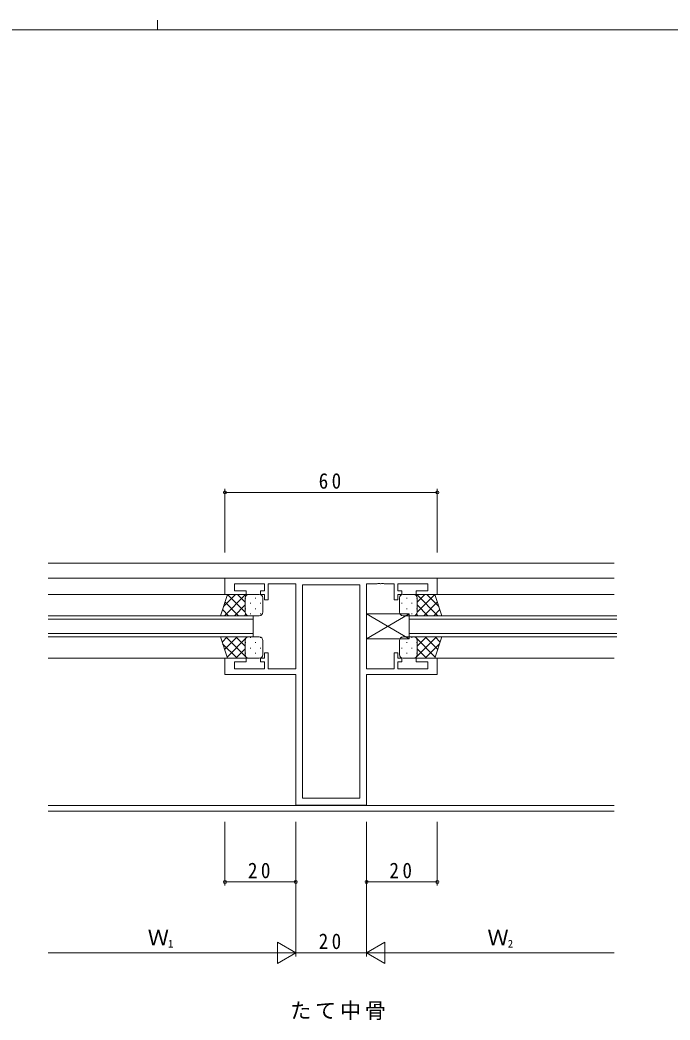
# Model space of a CAD drawing. Units: millimetres on the paper. Extents: x -420 to 373, y -297 to 267.
# Drawn here: x -71.5 to 112.1, y -15.2 to 267.2 of the extents above; entities that cross this region are included whole.
import ezdxf
from ezdxf.enums import TextEntityAlignment as Align

# ---------------------------------------------------------------- set-up
doc = ezdxf.new("R2010")
doc.units = ezdxf.units.MM
for name, color, linetype, lineweight in [('0-1_YKK_ZWAK', 7, 'Continuous', 9), ('0-3_YKK_11', 7, 'Continuous', 9), ('0-4_YKK_12', 2, 'Continuous', 9), ('0-5_YKK_13', 4, 'Continuous', 9), ('0-7_YKK_D', 6, 'Continuous', 9)]:
    doc.layers.add(name, color=color, linetype=linetype, lineweight=lineweight)
doc.layers.add('0-2_USER1', color=3, linetype='Continuous')
doc.styles.add('ＭＳ ゴシック', font='')
doc.styles.get('ＭＳ ゴシック').set_extended_font_data('MS Gothic')

msp = doc.modelspace()

# ---------------------------------------------------------------- linework, layer by layer
at = {"layer": '0-1_YKK_ZWAK'}
for p, q in [((-32.686, 267.2), (-32.686, 264.4)), ((352.3, 264.4), (-417.7, 264.4))]:
    msp.add_line(p, q, dxfattribs=at)
at = {"layer": '0-3_YKK_11'}
for p, q in [((-13.611, 109.588), (-13.611, 104.988)), ((46.389, 109.588), (-13.611, 109.588)), ((-10.911, 107.958), (-2.411, 107.958)), ((-10.911, 105.988), (-10.911, 107.958)), ((-2.411, 107.958), (-2.411, 105.988)), ((-1.411, 107.958), (6.389, 107.958)), ((-1.411, 103.488), (-1.411, 107.958)), ((6.389, 107.958), (6.389, 84.018)), ((8.319, 107.658), (8.319, 47.418)), ((24.459, 107.658), (8.319, 107.658)), ((24.459, 47.418), (24.459, 107.658)), ((24.459, 47.418), (24.459, 107.658)), ((26.389, 107.958), (29.431, 107.958)), ((26.389, 84.018), (26.389, 107.958)), ((29.431, 107.958), (29.614, 108.078)), ((29.614, 108.078), (30.164, 108.078)), ((30.164, 108.078), (30.347, 107.958)), ((30.347, 107.958), (30.431, 107.958)), ((30.431, 107.958), (30.614, 108.078)), ((30.614, 108.078), (31.164, 108.078)), ((31.164, 108.078), (31.347, 107.958)), ((31.347, 107.958), (34.189, 107.958)), ((34.189, 107.958), (34.189, 103.488)), ((35.189, 107.958), (43.689, 107.958)), ((35.189, 105.988), (35.189, 107.958)), ((43.689, 107.958), (43.689, 105.988)), ((46.389, 104.988), (46.389, 109.588)), ((-13.611, 104.988), (-7.611, 104.988)), ((-7.611, 105.988), (-10.911, 105.988)), ((-7.611, 104.988), (-7.611, 105.988)), ((-3.611, 105.988), (-3.611, 104.988)), ((-2.411, 105.988), (-3.611, 105.988)), ((-3.611, 104.988), (-2.411, 104.988)), ((-2.411, 104.988), (-2.411, 103.488)), ((36.389, 105.988), (35.189, 105.988)), ((35.189, 104.988), (36.389, 104.988)), ((35.189, 103.488), (35.189, 104.988)), ((36.389, 104.988), (36.389, 105.988)), ((40.389, 105.988), (40.389, 104.988)), ((43.689, 105.988), (40.389, 105.988)), ((40.389, 104.988), (46.389, 104.988)), ((-2.411, 103.488), (-1.411, 103.488)), ((34.189, 103.488), (35.189, 103.488)), ((-2.411, 88.488), (-2.411, 86.988)), ((-1.411, 88.488), (-2.411, 88.488)), ((-1.411, 84.018), (-1.411, 88.488)), ((34.189, 88.488), (34.189, 84.018)), ((35.189, 88.488), (34.189, 88.488)), ((35.189, 86.988), (35.189, 88.488)), ((-13.611, 86.988), (-13.611, 82.388)), ((-7.611, 86.988), (-13.611, 86.988)), ((-10.911, 85.988), (-7.611, 85.988)), ((-10.911, 84.018), (-10.911, 85.988)), ((-7.611, 85.988), (-7.611, 86.988)), ((-3.611, 86.988), (-3.611, 85.988)), ((-2.411, 86.988), (-3.611, 86.988)), ((-3.611, 85.988), (-2.411, 85.988)), ((-2.411, 85.988), (-2.411, 84.018)), ((36.389, 86.988), (35.189, 86.988)), ((35.189, 85.988), (36.389, 85.988)), ((35.189, 84.018), (35.189, 85.988)), ((36.389, 85.988), (36.389, 86.988)), ((40.389, 86.988), (40.389, 85.988)), ((46.389, 86.988), (40.389, 86.988)), ((40.389, 85.988), (43.689, 85.988)), ((43.689, 85.988), (43.689, 84.018)), ((46.389, 82.388), (46.389, 86.988)), ((-13.611, 82.388), (6.389, 82.388)), ((-2.411, 84.018), (-10.911, 84.018)), ((6.389, 84.018), (-1.411, 84.018)), ((6.389, 82.388), (6.389, 45.488)), ((34.189, 84.018), (26.389, 84.018)), ((26.389, 82.388), (46.389, 82.388)), ((26.389, 45.488), (26.389, 82.388)), ((43.689, 84.018), (35.189, 84.018)), ((6.389, 45.488), (26.389, 45.488)), ((8.319, 47.418), (24.459, 47.418))]:
    msp.add_line(p, q, dxfattribs=at)
at = {"layer": '0-4_YKK_12'}
for p, q in [((96.389, 113.788), (-63.611, 113.788)), ((96.389, 109.588), (-63.611, 109.588)), ((-12.617, 104.988), (-63.611, 104.988)), ((45.395, 104.988), (96.389, 104.988)), ((-63.611, 98.988), (-5.611, 98.988)), ((-5.611, 98.988), (-5.611, 92.988)), ((38.389, 98.988), (38.389, 92.988)), ((97.083, 98.988), (38.389, 98.988)), ((-5.611, 97.988), (-63.611, 97.988)), ((38.389, 97.988), (97.083, 97.988)), ((-63.611, 93.988), (-5.611, 93.988)), ((97.083, 93.988), (38.389, 93.988)), ((-5.611, 92.988), (-63.611, 92.988)), ((38.389, 92.988), (97.083, 92.988)), ((-12.617, 86.988), (-63.611, 86.988)), ((45.395, 86.988), (96.389, 86.988)), ((96.389, 45.418), (-63.611, 45.418)), ((96.389, 43.788), (-63.611, 43.788))]:
    msp.add_line(p, q, dxfattribs=at)
at = {"layer": '0-5_YKK_13'}
for p, q in [((-14.917, 98.988), (-12.917, 104.988)), ((-10.614, 104.988), (-14.069, 101.533)), ((-7.786, 104.988), (-13.786, 98.988)), ((-7.917, 99.968), (-12.922, 104.973)), ((-12.917, 104.988), (-6.917, 104.988)), ((-7.917, 102.796), (-10.109, 104.988)), ((-7.23, 104.938), (-7.281, 104.988)), ((-3.917, 104.988), (-6.917, 104.988)), ((36.695, 104.988), (39.695, 104.988)), ((45.695, 104.988), (39.695, 104.988)), ((40.009, 104.938), (40.059, 104.988)), ((40.564, 104.988), (46.564, 98.988)), ((40.695, 102.796), (42.887, 104.988)), ((40.695, 99.968), (45.7, 104.973)), ((43.392, 104.988), (46.847, 101.533)), ((47.695, 98.988), (45.695, 104.988)), ((-9.766, 98.988), (-13.63, 102.851)), ((-7.917, 102.028), (-10.957, 98.988)), ((-7.917, 103.988), (-7.917, 99.988)), ((-7.917, 103.988), (-7.917, 99.988)), ((-7.827, 104.068), (-7.827, 103.868)), ((-6.412, 102.653), (-6.412, 102.453)), ((-4.997, 104.068), (-4.997, 103.868)), ((-3.582, 102.653), (-3.582, 102.453)), ((-2.917, 99.988), (-2.917, 103.988)), ((35.695, 99.988), (35.695, 103.988)), ((36.36, 102.653), (36.36, 102.453)), ((37.775, 104.068), (37.775, 103.868)), ((39.19, 102.653), (39.19, 102.453)), ((40.605, 104.068), (40.605, 103.868)), ((40.695, 103.988), (40.695, 99.988)), ((40.695, 103.988), (40.695, 99.988)), ((40.695, 102.028), (43.735, 98.988)), ((42.544, 98.988), (46.408, 102.851)), ((-6.917, 98.988), (-14.917, 98.988)), ((-12.594, 98.988), (-14.337, 100.73)), ((-7.722, 99.394), (-8.129, 98.988)), ((-7.827, 101.038), (-7.827, 100.838)), ((-6.938, 98.988), (-6.938, 98.988)), ((-6.917, 98.988), (-3.917, 98.988)), ((-6.412, 99.623), (-6.412, 99.423)), ((-4.997, 101.038), (-4.997, 100.838)), ((-3.582, 99.623), (-3.582, 99.446)), ((26.389, 92.488), (38.389, 99.488)), ((26.389, 99.488), (38.389, 92.488)), ((26.389, 99.488), (38.389, 99.488)), ((26.389, 92.488), (26.389, 99.488)), ((36.36, 99.623), (36.36, 99.446)), ((39.695, 98.988), (36.695, 98.988)), ((37.775, 101.038), (37.775, 100.838)), ((38.389, 99.488), (38.389, 92.488)), ((39.19, 99.623), (39.19, 99.423)), ((39.695, 98.988), (47.695, 98.988)), ((39.716, 98.988), (39.716, 98.988)), ((40.5, 99.394), (40.907, 98.988)), ((40.605, 101.038), (40.605, 100.838)), ((45.372, 98.988), (47.115, 100.73)), ((-14.917, 92.988), (-12.917, 86.988)), ((-6.917, 92.988), (-14.917, 92.988)), ((-12.994, 92.988), (-14.437, 91.546)), ((-10.214, 86.988), (-14.269, 91.043)), ((-10.166, 92.988), (-13.73, 89.424)), ((-7.386, 86.988), (-13.386, 92.988)), ((-7.338, 92.988), (-13.022, 87.303)), ((-7.917, 90.348), (-10.557, 92.988)), ((-7.917, 87.988), (-7.917, 91.988)), ((-7.917, 87.988), (-7.917, 91.988)), ((-7.827, 91.338), (-7.827, 91.538)), ((-7.524, 92.783), (-7.729, 92.988)), ((-6.917, 92.988), (-3.917, 92.988)), ((-6.412, 92.753), (-6.412, 92.953)), ((-4.997, 91.338), (-4.997, 91.538)), ((-3.582, 92.753), (-3.582, 92.93)), ((-2.917, 91.988), (-2.917, 87.988)), ((38.389, 92.488), (26.389, 92.488)), ((35.695, 91.988), (35.695, 87.988)), ((36.36, 92.753), (36.36, 92.93)), ((39.695, 92.988), (36.695, 92.988)), ((37.775, 91.338), (37.775, 91.538)), ((39.19, 92.753), (39.19, 92.953)), ((39.695, 92.988), (47.695, 92.988)), ((40.116, 92.988), (45.8, 87.303)), ((40.164, 86.988), (46.164, 92.988)), ((40.302, 92.783), (40.507, 92.988)), ((40.605, 91.338), (40.605, 91.538)), ((40.695, 90.348), (43.335, 92.988)), ((40.695, 87.988), (40.695, 91.988)), ((40.695, 87.988), (40.695, 91.988)), ((42.944, 92.988), (46.508, 89.424)), ((42.992, 86.988), (47.047, 91.043)), ((47.695, 92.988), (45.695, 86.988)), ((45.772, 92.988), (47.215, 91.546)), ((-7.917, 89.58), (-10.509, 86.988)), ((-7.827, 88.308), (-7.827, 88.508)), ((-6.412, 89.723), (-6.412, 89.923)), ((-4.997, 88.308), (-4.997, 88.508)), ((-3.582, 89.723), (-3.582, 89.923)), ((36.36, 89.723), (36.36, 89.923)), ((37.775, 88.308), (37.775, 88.508)), ((39.19, 89.723), (39.19, 89.923)), ((40.605, 88.308), (40.605, 88.508)), ((40.695, 89.58), (43.287, 86.988)), ((-12.917, 86.988), (-6.917, 86.988)), ((-7.496, 87.172), (-7.681, 86.988)), ((-3.917, 86.988), (-6.917, 86.988)), ((36.695, 86.988), (39.695, 86.988)), ((45.695, 86.988), (39.695, 86.988)), ((40.274, 87.172), (40.459, 86.988))]:
    msp.add_line(p, q, dxfattribs=at)
for centre, start, end in [((-6.917, 103.988), 90.00009, 180.00009), ((-6.917, 103.988), 90.00009, 180.00009), ((-3.917, 103.988), 0.00009, 90.00009), ((36.695, 103.988), 89.99989, 179.99989), ((39.695, 103.988), 359.99989, 89.99989), ((39.695, 103.988), 359.99989, 89.99989), ((-6.917, 99.988), 180.00009, 270.00009), ((-6.917, 99.988), 180.00009, 270.00009), ((-3.917, 99.988), 270.00009, 0.00009), ((36.695, 99.988), 179.99989, 269.99989), ((39.695, 99.988), 269.99989, 359.99989), ((39.695, 99.988), 269.99989, 359.99989), ((-6.917, 91.988), 89.99989, 179.99989), ((-6.917, 91.988), 89.99989, 179.99989), ((-3.917, 91.988), 359.99989, 89.99989), ((36.695, 91.988), 90.00009, 180.00009), ((39.695, 91.988), 0.00009, 90.00009), ((39.695, 91.988), 0.00009, 90.00009), ((-6.917, 87.988), 179.99989, 269.99989), ((-6.917, 87.988), 179.99989, 269.99989), ((-3.917, 87.988), 269.99989, 359.99989), ((36.695, 87.988), 180.00009, 270.00009), ((39.695, 87.988), 270.00009, 0.00009), ((39.695, 87.988), 270.00009, 0.00009)]:
    msp.add_arc(centre, 1, start, end, dxfattribs=at)
at = {"layer": '0-7_YKK_D'}
for p, q in [((-13.611, 116.788), (-13.611, 134.788)), ((-13.611, 133.788), (46.389, 133.788)), ((46.389, 116.788), (46.389, 134.788)), ((-13.611, 40.788), (-13.611, 22.788)), ((6.389, 40.788), (6.389, 22.788)), ((6.389, 40.788), (6.389, 2.788)), ((6.389, 40.788), (6.389, 2.788)), ((26.389, 40.788), (26.389, 22.788)), ((26.389, 40.788), (26.389, 2.788)), ((26.389, 40.788), (26.389, 2.788)), ((46.389, 40.788), (46.389, 22.788)), ((6.389, 23.788), (-13.611, 23.788)), ((26.389, 23.788), (46.389, 23.788)), ((1.193, 6.788), (1.193, 0.788)), ((6.389, 3.788), (1.193, 6.788)), ((26.389, 3.788), (31.585, 6.788)), ((31.585, 0.788), (31.585, 6.788)), ((-63.611, 3.788), (0.389, 3.788)), ((6.389, 3.788), (-4.003, 3.788)), ((6.389, 3.788), (1.193, 0.788)), ((26.389, 3.788), (6.389, 3.788)), ((26.389, 3.788), (36.781, 3.788)), ((26.389, 3.788), (31.585, 0.788)), ((96.389, 3.788), (32.389, 3.788))]:
    msp.add_line(p, q, dxfattribs=at)
for centre in [(-13.611, 133.788), (46.389, 133.788), (-13.611, 23.788), (6.389, 23.788), (26.389, 23.788), (46.389, 23.788)]:
    msp.add_circle(centre, 0.425, dxfattribs=at)

# ---------------------------------------------------------------- texts
at = {"layer": '0-2_USER1', "insert": (4.818, -15.188), "char_height": 4.399, "attachment_point": 7, "style": 'ＭＳ ゴシック'}
msp.add_mtext('\\T1.17;たて中骨', dxfattribs=at)
at = {"layer": '0-7_YKK_D', "color": 3, "style": 'ＭＳ ゴシック'}
for p in [(-35.451, 4.588), (60.549, 4.588)]:
    msp.add_text('Ｗ', height=4.399, dxfattribs=at).set_placement(p, align=Align.BOTTOM_LEFT)
at = {"layer": '0-7_YKK_D', "color": 7, "style": 'ＭＳ ゴシック'}
for s, p in [('1', (-29.691, 4.588)), ('2', (66.309, 4.588))]:
    msp.add_text(s, height=2.199, dxfattribs=at).set_placement(p, align=Align.BOTTOM_LEFT)
at = {"layer": '0-7_YKK_D', "color": 3, "char_height": 4.399, "attachment_point": 7, "style": 'ＭＳ ゴシック'}
for s, insert in [('\\T1.36;\\W0.9;60', (12.869, 134.788)), ('\\T1.36;\\W0.9;20', (-7.131, 24.788)), ('\\T1.36;\\W0.9;20', (32.869, 24.788)), ('\\T1.36;\\W0.9;20', (12.869, 4.788))]:
    msp.add_mtext(s, dxfattribs=dict(at, insert=insert))

doc.saveas('drawing.dxf')
